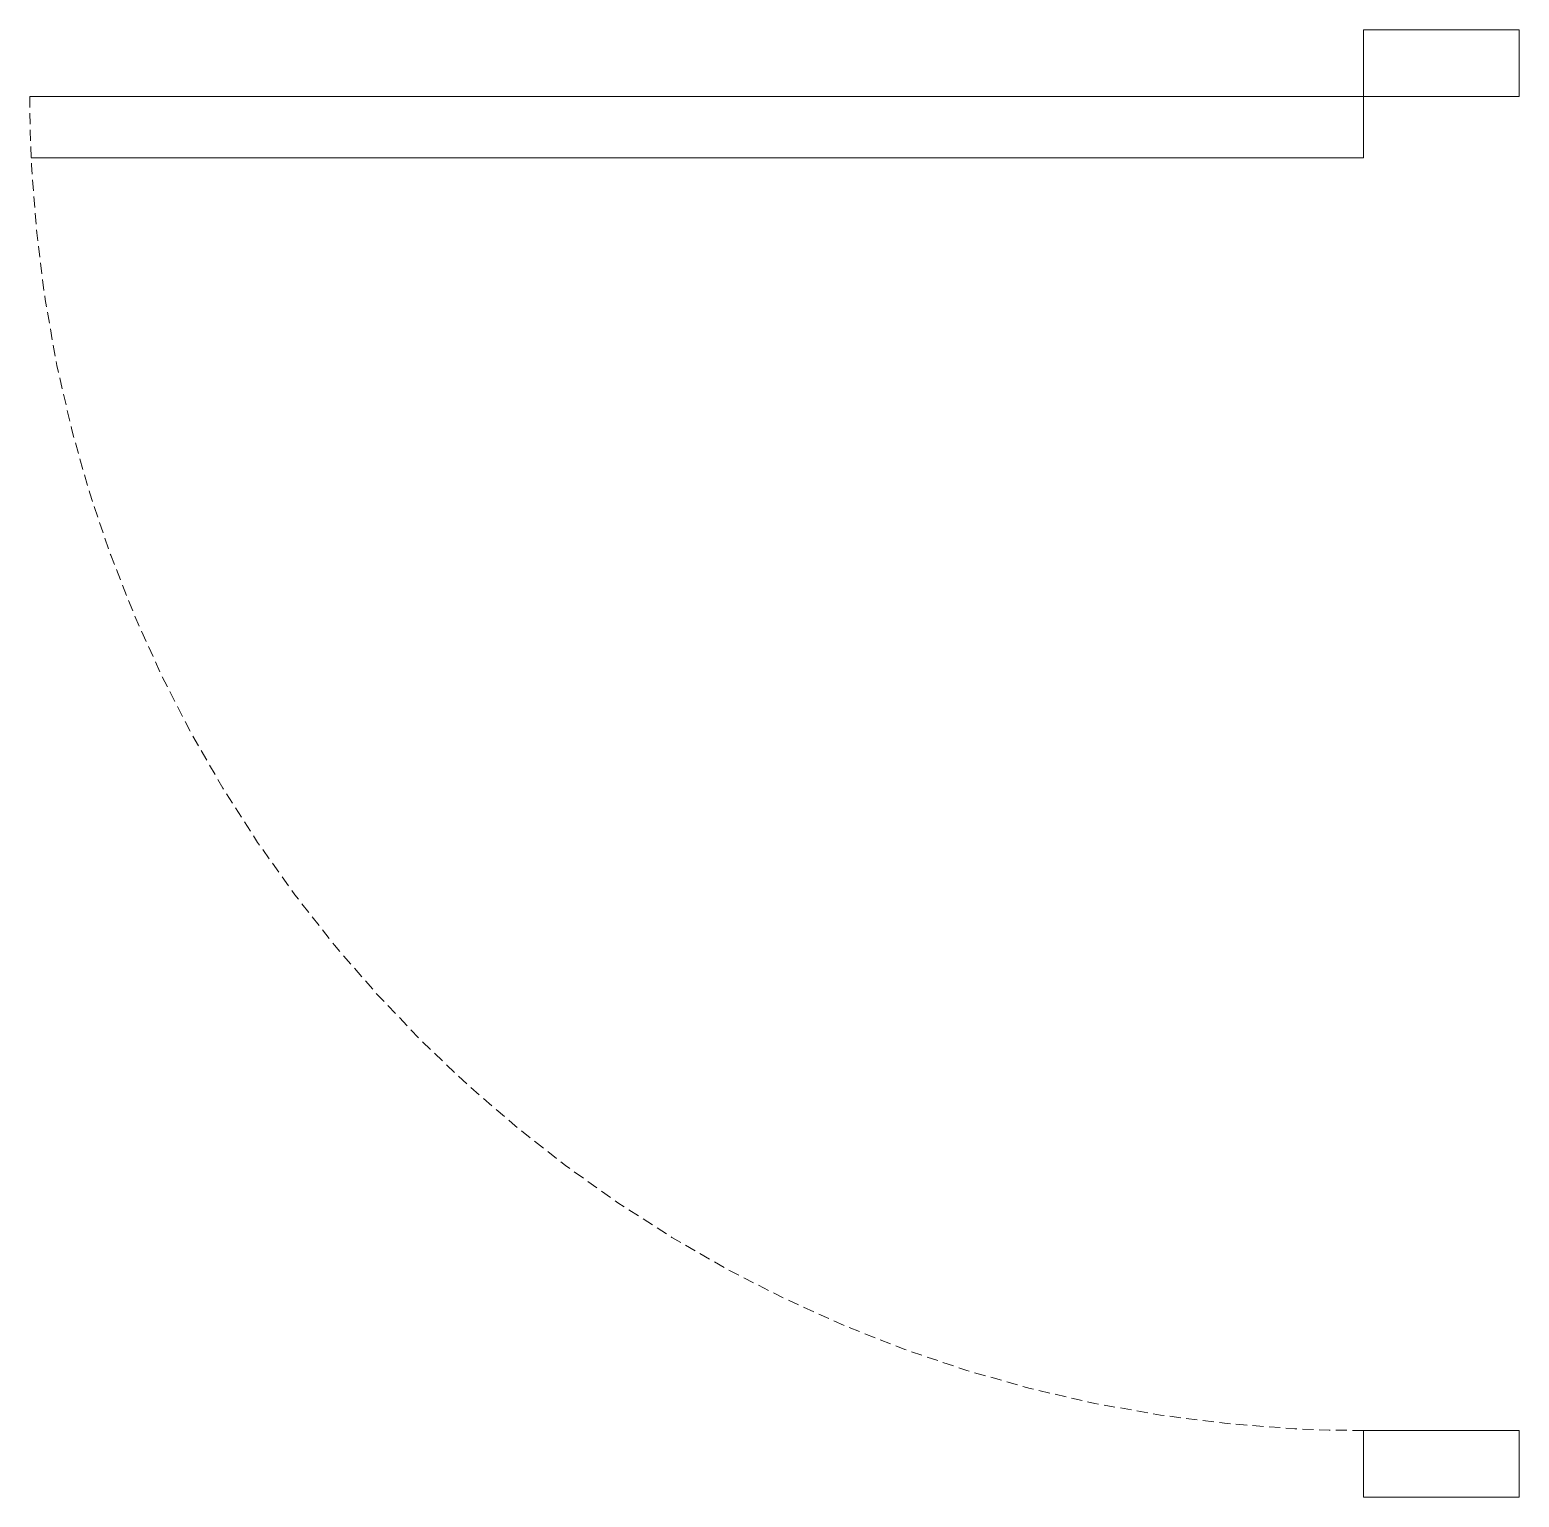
# Model space of a CAD drawing. Header units: inches. Extents: x 324.8 to 358.3, y 334.8 to 367.8.
import ezdxf

# ---------------------------------------------------------------- set-up
doc = ezdxf.new("R2010")
doc.units = ezdxf.units.IN
doc.header["$MEASUREMENT"] = 0
doc.linetypes.add('DASHED2', pattern=[0.375, 0.25, -0.125])
doc.layers.add('A101-Floorplan-1st-floor', color=7, linetype='Continuous', lineweight=9)

# ---------------------------------------------------------------- blocks, each defined once
blk = doc.blocks.new('spandrel-door')
at = {"layer": 'A101-Floorplan-1st-floor', "color": 6}
for p, q in [((0, 30), (-30, 30)), ((0, 28.62), (0, 30)), ((0, 28.62), (-29.968, 28.62))]:
    blk.add_line(p, q, dxfattribs=at)
at = {"layer": 'A101-Floorplan-1st-floor', "color": 6, "linetype": 'DASHED2'}
blk.add_arc((0, 30), 30, 180, 270, dxfattribs=at)

msp = doc.modelspace()

# ---------------------------------------------------------------- linework, layer by layer
at = {"layer": 'A101-Floorplan-1st-floor', "color": 6, "lineweight": 5}
for p, q in [((354.788, 367.805), (358.288, 367.805)), ((354.788, 366.305), (354.788, 367.805)), ((358.288, 367.805), (358.288, 366.305)), ((354.788, 366.305), (358.288, 366.305)), ((354.788, 336.305), (358.288, 336.305)), ((354.788, 334.805), (354.788, 336.305)), ((358.288, 336.305), (358.288, 334.805)), ((358.288, 334.805), (354.788, 334.805))]:
    msp.add_line(p, q, dxfattribs=at)

# ---------------------------------------------------------------- block references
at = {"layer": 'A101-Floorplan-1st-floor', "lineweight": 5}
msp.add_blockref('spandrel-door', (354.788, 336.305), dxfattribs=at)

doc.saveas('drawing.dxf')
